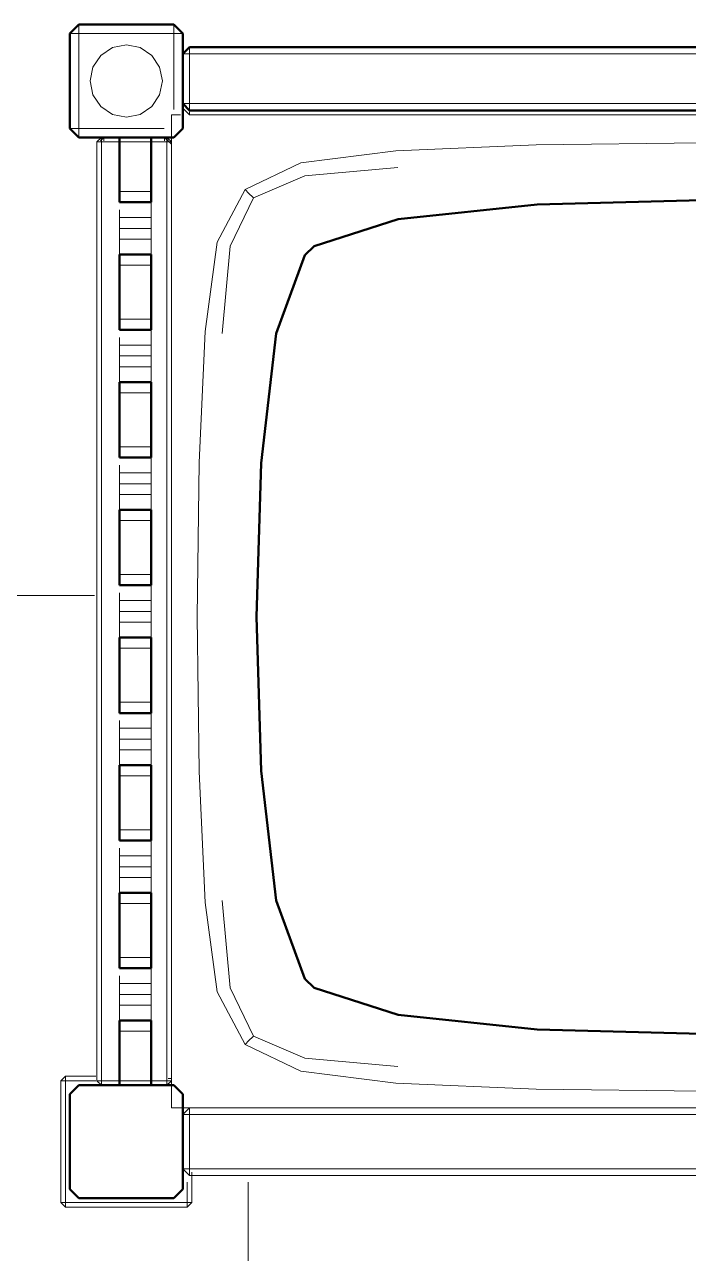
# Model space of a CAD drawing. Header units: metres. Extents: x 10 to 831, y 10 to 584.
# Drawn here: x 643.36 to 653.17, y 456.95 to 475.1 of the extents above; entities that cross this region are included whole.
import ezdxf

# ---------------------------------------------------------------- set-up
doc = ezdxf.new("R2010")
doc.units = ezdxf.units.M
doc.layers.add('CUT', color=7, linetype='Continuous', lineweight=50)
doc.layers.add('VIS', color=8, linetype='Continuous', lineweight=13)

msp = doc.modelspace()

# ---------------------------------------------------------------- linework, layer by layer
at = {"layer": 'CUT'}
for p, q in [((644.033, 474.967), (644.167, 475.1)), ((644.167, 475.1), (645.567, 475.1)), ((645.567, 475.1), (645.7, 474.967)), ((644.033, 473.567), (644.033, 474.967)), ((645.7, 474.967), (645.7, 473.567)), ((645.7, 474.667), (645.8, 474.767)), ((645.7, 473.933), (645.7, 474.667)), ((645.8, 474.767), (660.933, 474.767)), ((645.8, 473.833), (645.7, 473.933)), ((660.933, 473.833), (645.8, 473.833)), ((644.167, 473.433), (644.033, 473.567)), ((645.7, 473.567), (645.567, 473.433)), ((645.567, 473.433), (644.167, 473.433)), ((644.767, 472.984), (644.767, 473.433)), ((644.767, 473.433), (645.233, 473.433)), ((645.233, 473.433), (645.233, 472.984)), ((644.767, 472.634), (644.767, 472.984)), ((645.233, 472.984), (645.233, 472.634)), ((644.767, 472.586), (644.767, 472.634)), ((645.233, 472.634), (645.233, 472.586)), ((644.767, 472.492), (644.767, 472.586)), ((644.767, 472.475), (644.767, 472.492)), ((645.233, 472.475), (644.767, 472.475)), ((645.233, 472.586), (645.233, 472.492)), ((645.233, 472.492), (645.233, 472.475)), ((650.933, 472.441), (653.367, 472.505)), ((648.882, 472.228), (650.933, 472.441)), ((647.643, 471.829), (648.882, 472.228)), ((647.501, 471.696), (647.643, 471.829)), ((644.767, 471.689), (644.767, 471.706)), ((644.767, 471.706), (645.233, 471.706)), ((644.767, 471.325), (644.767, 471.689)), ((645.233, 471.706), (645.233, 471.689)), ((645.233, 471.689), (645.233, 471.325)), ((647.08, 470.535), (647.501, 471.696)), ((644.767, 470.971), (644.767, 471.325)), ((645.233, 471.325), (645.233, 470.971)), ((644.767, 470.606), (644.767, 470.971)), ((645.233, 470.971), (645.233, 470.606)), ((644.767, 470.589), (644.767, 470.606)), ((645.233, 470.589), (644.767, 470.589)), ((645.233, 470.606), (645.233, 470.589)), ((646.857, 468.62), (647.08, 470.535)), ((644.767, 469.803), (644.767, 469.82)), ((644.767, 469.82), (645.233, 469.82)), ((644.767, 469.439), (644.767, 469.803)), ((645.233, 469.82), (645.233, 469.803)), ((645.233, 469.803), (645.233, 469.439)), ((644.767, 469.085), (644.767, 469.439)), ((645.233, 469.439), (645.233, 469.085)), ((644.767, 468.72), (644.767, 469.085)), ((645.233, 469.085), (645.233, 468.72)), ((644.767, 468.704), (644.767, 468.72)), ((645.233, 468.704), (644.767, 468.704)), ((645.233, 468.72), (645.233, 468.704)), ((646.79, 466.35), (646.857, 468.62)), ((644.767, 467.918), (644.767, 467.934)), ((644.767, 467.934), (645.233, 467.934)), ((644.767, 467.553), (644.767, 467.918)), ((645.233, 467.934), (645.233, 467.918)), ((645.233, 467.918), (645.233, 467.553)), ((644.767, 467.199), (644.767, 467.553)), ((645.233, 467.553), (645.233, 467.199)), ((644.767, 466.835), (644.767, 467.199)), ((645.233, 467.199), (645.233, 466.835)), ((644.767, 466.818), (644.767, 466.835)), ((645.233, 466.818), (644.767, 466.818)), ((645.233, 466.835), (645.233, 466.818)), ((646.857, 464.08), (646.79, 466.35)), ((644.767, 466.032), (644.767, 466.049)), ((644.767, 466.049), (645.233, 466.049)), ((644.767, 465.668), (644.767, 466.032)), ((645.233, 466.049), (645.233, 466.032)), ((645.233, 466.032), (645.233, 465.668)), ((644.767, 465.313), (644.767, 465.668)), ((645.233, 465.668), (645.233, 465.313)), ((644.767, 464.949), (644.767, 465.313)), ((645.233, 465.313), (645.233, 464.949)), ((644.767, 464.932), (644.767, 464.949)), ((645.233, 464.932), (644.767, 464.932)), ((645.233, 464.949), (645.233, 464.932)), ((644.767, 464.146), (644.767, 464.163)), ((644.767, 464.163), (645.233, 464.163)), ((644.767, 463.782), (644.767, 464.146)), ((645.233, 464.163), (645.233, 464.146)), ((645.233, 464.146), (645.233, 463.782)), ((647.08, 462.165), (646.857, 464.08)), ((644.767, 463.428), (644.767, 463.782)), ((645.233, 463.782), (645.233, 463.428)), ((644.767, 463.063), (644.767, 463.428)), ((645.233, 463.428), (645.233, 463.063)), ((644.767, 463.047), (644.767, 463.063)), ((645.233, 463.047), (644.767, 463.047)), ((645.233, 463.063), (645.233, 463.047)), ((644.767, 462.261), (644.767, 462.277)), ((644.767, 462.277), (645.233, 462.277)), ((644.767, 461.896), (644.767, 462.261)), ((645.233, 462.277), (645.233, 462.261)), ((645.233, 462.261), (645.233, 461.896)), ((647.501, 461.004), (647.08, 462.165)), ((644.767, 461.542), (644.767, 461.896)), ((645.233, 461.896), (645.233, 461.542)), ((644.767, 461.178), (644.767, 461.542)), ((645.233, 461.542), (645.233, 461.178)), ((644.767, 461.161), (644.767, 461.178)), ((645.233, 461.161), (644.767, 461.161)), ((645.233, 461.178), (645.233, 461.161)), ((647.643, 460.871), (647.501, 461.004)), ((648.882, 460.472), (647.643, 460.871)), ((650.933, 460.259), (648.882, 460.472)), ((645.233, 460.392), (644.767, 460.392)), ((644.767, 460.392), (644.767, 460.375)), ((644.767, 460.375), (644.767, 460.281)), ((645.233, 460.375), (645.233, 460.392)), ((645.233, 460.281), (645.233, 460.375)), ((644.767, 460.281), (644.767, 460.232)), ((644.767, 460.232), (644.767, 459.883)), ((645.233, 460.232), (645.233, 460.281)), ((645.233, 459.883), (645.233, 460.232)), ((653.367, 460.195), (650.933, 460.259)), ((644.767, 459.883), (644.767, 459.433)), ((645.233, 459.433), (645.233, 459.883)), ((644.033, 459.3), (644.167, 459.433)), ((644.167, 459.433), (645.567, 459.433)), ((644.767, 459.433), (645.233, 459.433)), ((645.567, 459.433), (645.7, 459.3)), ((644.033, 457.9), (644.033, 459.3)), ((645.7, 459.3), (645.7, 457.9)), ((644.167, 457.767), (644.033, 457.9)), ((645.567, 457.767), (644.167, 457.767)), ((645.7, 457.9), (645.567, 457.767))]:
    msp.add_line(p, q, dxfattribs=at)
at = {"layer": 'VIS'}
for p, q in [((644.033, 474.967), (644.167, 475.1)), ((644.033, 474.967), (644.167, 475.1)), ((644.167, 475.1), (644.167, 474.967)), ((644.167, 475.1), (645.567, 475.1)), ((644.167, 475.1), (644.167, 475.1)), ((644.167, 475.1), (645.567, 475.1)), ((645.567, 475.1), (645.7, 474.967)), ((645.567, 474.967), (645.567, 475.1)), ((645.567, 475.1), (645.567, 475.1)), ((645.7, 474.967), (645.567, 475.1)), ((644.167, 474.967), (644.033, 474.967)), ((644.033, 473.567), (644.033, 474.967)), ((644.033, 474.967), (644.033, 474.967)), ((644.033, 473.567), (644.033, 474.967)), ((644.167, 474.967), (644.167, 473.567)), ((645.567, 474.967), (644.167, 474.967)), ((645.7, 474.967), (645.567, 474.967)), ((645.567, 473.847), (645.567, 474.967)), ((645.7, 474.967), (645.7, 474.547)), ((645.7, 474.967), (645.7, 474.967)), ((645.7, 474.967), (645.7, 473.567)), ((644.374, 474.471), (644.49, 474.644)), ((644.49, 474.644), (644.663, 474.759)), ((644.663, 474.759), (644.867, 474.8)), ((644.867, 474.8), (645.071, 474.759)), ((645.071, 474.759), (645.244, 474.644)), ((645.244, 474.644), (645.359, 474.471)), ((645.7, 474.667), (645.8, 474.767)), ((645.7, 474.667), (645.8, 474.767)), ((645.8, 474.667), (645.7, 474.667)), ((645.7, 473.933), (645.7, 474.667)), ((645.7, 474.667), (645.7, 474.667)), ((645.7, 473.933), (645.7, 474.667)), ((645.8, 474.767), (645.75, 474.717)), ((645.8, 474.667), (645.8, 474.767)), ((645.8, 474.767), (645.8, 474.717)), ((660.933, 474.767), (645.8, 474.767)), ((645.8, 474.767), (660.933, 474.767)), ((645.8, 474.767), (645.8, 474.767)), ((645.8, 474.767), (645.8, 474.667)), ((645.8, 474.767), (645.8, 474.767)), ((645.8, 474.767), (660.933, 474.767)), ((645.8, 474.767), (660.933, 474.767)), ((645.8, 474.667), (660.933, 474.667)), ((645.8, 474.133), (645.8, 474.667)), ((645.8, 474.667), (645.8, 473.933)), ((660.933, 474.667), (645.8, 474.667)), ((644.333, 474.267), (644.374, 474.471)), ((645.359, 474.471), (645.4, 474.267)), ((644.374, 474.063), (644.333, 474.267)), ((645.4, 474.267), (645.359, 474.063)), ((644.49, 473.89), (644.374, 474.063)), ((645.359, 474.063), (645.244, 473.89)), ((645.8, 473.833), (645.7, 473.933)), ((645.7, 473.933), (645.8, 473.933)), ((645.7, 473.933), (645.7, 473.933)), ((645.8, 473.833), (645.7, 473.933)), ((645.8, 473.933), (645.8, 473.833)), ((645.8, 473.933), (660.933, 473.933)), ((644.663, 473.774), (644.49, 473.89)), ((644.867, 473.733), (644.663, 473.774)), ((645.071, 473.774), (644.867, 473.733)), ((645.244, 473.89), (645.071, 473.774)), ((645.533, 473.767), (645.533, 459.1)), ((645.533, 473.767), (645.668, 473.767)), ((645.533, 473.767), (645.533, 473.767)), ((645.7, 473.867), (645.8, 473.767)), ((645.7, 473.867), (645.7, 473.867)), ((645.7, 473.847), (645.7, 473.707)), ((660.933, 473.833), (645.8, 473.833)), ((645.8, 473.833), (645.8, 473.833)), ((660.933, 473.833), (645.8, 473.833)), ((645.8, 473.767), (645.8, 473.817)), ((645.8, 473.767), (660.933, 473.767)), ((644.167, 473.433), (644.033, 473.567)), ((644.033, 473.567), (644.167, 473.567)), ((644.033, 473.567), (644.033, 473.567)), ((644.167, 473.433), (644.033, 473.567)), ((644.167, 473.567), (644.167, 473.433)), ((644.167, 473.567), (645.427, 473.567)), ((645.7, 473.567), (645.567, 473.433)), ((645.7, 473.567), (645.7, 473.567)), ((645.287, 473.433), (644.167, 473.433)), ((644.167, 473.433), (644.167, 473.433)), ((645.567, 473.433), (644.167, 473.433)), ((644.5, 473.433), (644.433, 473.367)), ((644.433, 473.367), (644.5, 473.367)), ((644.433, 473.367), (644.433, 459.5)), ((644.533, 473.433), (644.483, 473.383)), ((644.5, 473.367), (644.5, 473.433)), ((644.5, 473.433), (644.5, 473.4)), ((644.5, 473.433), (644.5, 473.433)), ((644.5, 473.433), (645.467, 473.433)), ((645.467, 473.433), (644.5, 473.433)), ((644.5, 473.367), (645.467, 473.367)), ((644.5, 459.5), (644.5, 473.367)), ((644.533, 473.433), (644.533, 473.383)), ((644.533, 473.433), (644.533, 473.433)), ((645.433, 473.433), (644.533, 473.433)), ((644.533, 473.433), (645.433, 473.433)), ((644.767, 473.433), (644.767, 473.287)), ((644.767, 473.433), (644.767, 473.433)), ((645.3, 473.433), (644.767, 473.433)), ((644.767, 473.433), (644.767, 473.433)), ((644.767, 473.433), (644.767, 472.76)), ((644.767, 473.433), (645.233, 473.433)), ((644.767, 473.433), (645.233, 473.433)), ((644.767, 473.433), (644.767, 472.984)), ((645.233, 459.433), (645.233, 473.433)), ((645.233, 473.433), (645.233, 473.433)), ((645.233, 472.984), (645.233, 473.433)), ((645.3, 473.433), (645.3, 473.433)), ((645.533, 473.333), (645.433, 473.433)), ((645.433, 473.433), (645.433, 473.383)), ((645.433, 473.433), (645.483, 473.383)), ((645.433, 473.433), (645.433, 473.433)), ((645.533, 473.367), (645.467, 473.433)), ((645.467, 473.433), (645.467, 473.367)), ((645.467, 473.433), (645.533, 473.367)), ((645.467, 473.433), (645.467, 473.433)), ((645.467, 473.367), (645.533, 473.367)), ((645.467, 473.367), (645.467, 459.5)), ((645.533, 473.367), (645.5, 473.367)), ((645.533, 473.367), (645.533, 473.367)), ((645.533, 459.5), (645.533, 473.367)), ((645.533, 473.367), (645.533, 459.5)), ((645.567, 473.433), (645.567, 473.433)), ((653.367, 473.352), (650.919, 473.323)), ((645.533, 473.333), (645.533, 473.333)), ((645.533, 459.533), (645.533, 473.333)), ((648.849, 473.234), (647.443, 473.06)), ((648.849, 473.234), (650.919, 473.323)), ((646.621, 472.664), (647.443, 473.06)), ((644.767, 472.634), (644.767, 472.984)), ((645.233, 472.984), (645.233, 472.634)), ((647.505, 472.868), (646.746, 472.541)), ((648.878, 472.987), (647.505, 472.868)), ((644.767, 472.634), (644.767, 472.475)), ((645.233, 472.634), (644.767, 472.634)), ((644.767, 472.586), (644.767, 472.634)), ((645.233, 472.634), (645.233, 472.475)), ((645.233, 472.475), (645.233, 472.634)), ((645.233, 472.586), (645.233, 472.634)), ((646.209, 471.887), (646.621, 472.664)), ((646.621, 472.664), (646.633, 472.653)), ((646.668, 472.617), (646.633, 472.653)), ((644.767, 472.586), (644.767, 472.492)), ((644.767, 472.475), (644.767, 472.492)), ((645.233, 472.475), (644.767, 472.475)), ((644.767, 472.475), (644.767, 472.475)), ((644.767, 472.475), (645.233, 472.475)), ((645.233, 472.475), (645, 472.475)), ((645.233, 472.475), (645, 472.475)), ((645.233, 472.492), (645.233, 472.586)), ((645.233, 472.475), (645.233, 472.492)), ((645.233, 472.475), (645.233, 472.475)), ((645.233, 472.475), (645.233, 472.25)), ((645.233, 472.475), (645.233, 472.475)), ((646.746, 472.541), (646.403, 471.825)), ((646.668, 472.617), (646.746, 472.541)), ((650.933, 472.441), (653.367, 472.505)), ((644.767, 472.25), (644.767, 472.362)), ((648.882, 472.228), (650.933, 472.441)), ((644.767, 472.09), (644.767, 472.25)), ((645.233, 472.25), (644.767, 472.25)), ((644.767, 471.931), (644.767, 472.09)), ((644.767, 472.09), (645.233, 472.09)), ((645.233, 472.25), (645.233, 472.09)), ((645.233, 472.09), (645.233, 471.931)), ((648.882, 472.228), (647.643, 471.829)), ((644.767, 471.706), (644.767, 471.931)), ((645.233, 471.931), (644.767, 471.931)), ((645.233, 471.931), (645.233, 471.706)), ((646.032, 470.568), (646.209, 471.887)), ((646.282, 470.539), (646.403, 471.825)), ((647.643, 471.829), (647.501, 471.696)), ((644.767, 471.547), (644.767, 471.706)), ((644.767, 471.706), (644.767, 471.706)), ((644.767, 471.706), (644.767, 471.706)), ((644.767, 471.706), (644.767, 471.547)), ((645.233, 471.706), (644.767, 471.706)), ((645.233, 471.706), (644.767, 471.706)), ((645.233, 471.706), (644.767, 471.706)), ((644.767, 471.706), (644.767, 471.689)), ((644.767, 471.706), (645.233, 471.706)), ((644.767, 471.325), (644.767, 471.689)), ((645.233, 471.547), (644.767, 471.547)), ((645.233, 471.706), (645.233, 471.706)), ((645.233, 471.706), (645.233, 471.547)), ((645.233, 471.547), (645.233, 471.706)), ((645.233, 471.706), (645.233, 471.706)), ((645.233, 471.706), (645.233, 471.689)), ((645.233, 471.325), (645.233, 471.689)), ((647.501, 471.696), (647.08, 470.535)), ((644.767, 470.971), (644.767, 471.325)), ((644.767, 471.28), (644.767, 470.876)), ((645.233, 471.325), (645.233, 470.971)), ((644.767, 470.606), (644.767, 470.971)), ((645.233, 470.606), (645.233, 470.971)), ((644.767, 470.749), (644.767, 470.589)), ((645.233, 470.749), (644.767, 470.749)), ((645.233, 470.749), (645.233, 470.589)), ((645.233, 470.589), (645.233, 470.749)), ((644.767, 470.589), (644.767, 470.606)), ((645.233, 470.589), (644.767, 470.589)), ((644.767, 470.589), (644.767, 470.589)), ((644.767, 470.589), (645.233, 470.589)), ((644.767, 470.364), (644.767, 470.477)), ((645.233, 470.589), (645, 470.589)), ((645.233, 470.589), (645, 470.589)), ((645.233, 470.589), (645.233, 470.606)), ((645.233, 470.589), (645.233, 470.589)), ((645.233, 470.589), (645.233, 470.364)), ((645.233, 470.589), (645.233, 470.589)), ((646.032, 470.568), (645.944, 468.634)), ((646.857, 468.62), (647.08, 470.535)), ((644.767, 470.205), (644.767, 470.364)), ((645.233, 470.364), (644.767, 470.364)), ((645.233, 470.364), (645.233, 470.205)), ((644.767, 470.045), (644.767, 470.205)), ((644.767, 470.205), (645.233, 470.205)), ((645.233, 470.205), (645.233, 470.045)), ((644.767, 469.82), (644.767, 470.045)), ((645.233, 470.045), (644.767, 470.045)), ((645.233, 470.045), (645.233, 469.82)), ((644.767, 469.661), (644.767, 469.82)), ((644.767, 469.82), (644.767, 469.82)), ((644.767, 469.82), (644.767, 469.82)), ((644.767, 469.82), (644.767, 469.661)), ((645.233, 469.82), (644.767, 469.82)), ((645.233, 469.82), (644.767, 469.82)), ((645.233, 469.82), (644.767, 469.82)), ((644.767, 469.82), (644.767, 469.803)), ((644.767, 469.82), (645.233, 469.82)), ((644.767, 469.439), (644.767, 469.803)), ((645.233, 469.82), (645.233, 469.82)), ((645.233, 469.82), (645.233, 469.661)), ((645.233, 469.661), (645.233, 469.82)), ((645.233, 469.82), (645.233, 469.82)), ((645.233, 469.82), (645.233, 469.803)), ((645.233, 469.439), (645.233, 469.803)), ((645.233, 469.661), (644.767, 469.661)), ((644.767, 469.085), (644.767, 469.439)), ((644.767, 469.395), (644.767, 468.991)), ((645.233, 469.439), (645.233, 469.085)), ((644.767, 468.72), (644.767, 469.085)), ((645.233, 468.72), (645.233, 469.085)), ((644.767, 468.863), (644.767, 468.704)), ((645.233, 468.863), (644.767, 468.863)), ((645.233, 468.863), (645.233, 468.704)), ((645.233, 468.704), (645.233, 468.863)), ((644.767, 468.704), (644.767, 468.72)), ((645.233, 468.704), (644.767, 468.704)), ((644.767, 468.704), (644.767, 468.704)), ((644.767, 468.704), (645.233, 468.704)), ((645.233, 468.704), (645, 468.704)), ((645.233, 468.704), (645, 468.704)), ((645.233, 468.704), (645.233, 468.72)), ((645.233, 468.704), (645.233, 468.704)), ((645.233, 468.704), (645.233, 468.478)), ((645.233, 468.704), (645.233, 468.704)), ((645.944, 468.634), (645.914, 466.35)), ((644.767, 468.478), (644.767, 468.591)), ((644.767, 468.319), (644.767, 468.478)), ((645.233, 468.478), (644.767, 468.478)), ((645.233, 468.478), (645.233, 468.319)), ((646.79, 466.35), (646.857, 468.62)), ((644.767, 468.16), (644.767, 468.319)), ((644.767, 468.319), (645.233, 468.319)), ((645.233, 468.319), (645.233, 468.16)), ((644.767, 467.934), (644.767, 468.16)), ((645.233, 468.16), (644.767, 468.16)), ((645.233, 468.16), (645.233, 467.934)), ((644.767, 467.775), (644.767, 467.934)), ((644.767, 467.934), (644.767, 467.934)), ((644.767, 467.934), (644.767, 467.934)), ((644.767, 467.934), (644.767, 467.775)), ((645.233, 467.934), (644.767, 467.934)), ((645.233, 467.934), (644.767, 467.934)), ((645.233, 467.934), (644.767, 467.934)), ((644.767, 467.934), (644.767, 467.918)), ((644.767, 467.934), (645.233, 467.934)), ((644.767, 467.553), (644.767, 467.918)), ((645.233, 467.934), (645.233, 467.934)), ((645.233, 467.934), (645.233, 467.775)), ((645.233, 467.775), (645.233, 467.934)), ((645.233, 467.934), (645.233, 467.934)), ((645.233, 467.934), (645.233, 467.918)), ((645.233, 467.553), (645.233, 467.918)), ((645.233, 467.775), (644.767, 467.775)), ((644.767, 467.199), (644.767, 467.553)), ((645.233, 467.553), (645.233, 467.199)), ((644.767, 467.51), (644.767, 467.106)), ((644.767, 466.835), (644.767, 467.199)), ((645.233, 466.835), (645.233, 467.199)), ((644.767, 466.977), (644.767, 466.818)), ((645.233, 466.977), (644.767, 466.977)), ((644.767, 466.818), (644.767, 466.835)), ((645.233, 466.818), (644.767, 466.818)), ((644.767, 466.818), (644.767, 466.818)), ((644.767, 466.818), (645.233, 466.818)), ((645.233, 466.818), (645, 466.818)), ((645.233, 466.818), (645, 466.818)), ((645.233, 466.977), (645.233, 466.818)), ((645.233, 466.818), (645.233, 466.977)), ((645.233, 466.818), (645.233, 466.835)), ((645.233, 466.818), (645.233, 466.818)), ((645.233, 466.818), (645.233, 466.593)), ((645.233, 466.818), (645.233, 466.818)), ((644.261, 466.667), (526.667, 466.667)), ((526.667, 466.667), (644.395, 466.667)), ((644.767, 466.593), (644.767, 466.705)), ((644.767, 466.433), (644.767, 466.593)), ((645.233, 466.593), (644.767, 466.593)), ((645.233, 466.593), (645.233, 466.433)), ((644.767, 466.274), (644.767, 466.433)), ((645.233, 466.433), (644.767, 466.433)), ((644.767, 466.049), (644.767, 466.274)), ((645.233, 466.274), (644.767, 466.274)), ((645.233, 466.433), (645.233, 466.274)), ((645.233, 466.274), (645.233, 466.049)), ((645.914, 466.35), (645.944, 464.066)), ((646.857, 464.08), (646.79, 466.35)), ((644.767, 465.889), (644.767, 466.049)), ((644.767, 466.049), (644.767, 466.049)), ((644.767, 466.049), (644.767, 466.049)), ((644.767, 466.049), (644.767, 465.889)), ((644.767, 466.049), (645.233, 466.049)), ((645.233, 466.049), (644.767, 466.049)), ((645.233, 466.049), (644.767, 466.049)), ((644.767, 466.049), (644.767, 466.032)), ((644.767, 466.049), (645.233, 466.049)), ((644.767, 465.668), (644.767, 466.032)), ((645.233, 466.049), (645.233, 466.049)), ((645.233, 466.049), (645.233, 465.889)), ((645.233, 465.889), (645.233, 466.049)), ((645.233, 466.049), (645.233, 466.049)), ((645.233, 466.049), (645.233, 466.032)), ((645.233, 465.668), (645.233, 466.032)), ((645.233, 465.889), (644.767, 465.889)), ((644.767, 465.313), (644.767, 465.668)), ((644.767, 465.626), (644.767, 465.222)), ((645.233, 465.668), (645.233, 465.313)), ((644.767, 464.949), (644.767, 465.313)), ((645.233, 464.949), (645.233, 465.313)), ((644.767, 465.092), (644.767, 464.932)), ((645.233, 465.092), (644.767, 465.092)), ((645.233, 465.092), (645.233, 464.932)), ((645.233, 464.932), (645.233, 465.092)), ((644.767, 464.932), (644.767, 464.949)), ((645.233, 464.932), (644.767, 464.932)), ((644.767, 464.932), (644.767, 464.932)), ((644.767, 464.932), (645.233, 464.932)), ((645.233, 464.932), (645, 464.932)), ((645.233, 464.932), (645, 464.932)), ((645.233, 464.932), (645.233, 464.949)), ((645.233, 464.932), (645.233, 464.932)), ((645.233, 464.932), (645.233, 464.707)), ((645.233, 464.932), (645.233, 464.932)), ((644.767, 464.707), (644.767, 464.82)), ((644.767, 464.548), (644.767, 464.707)), ((645.233, 464.707), (644.767, 464.707)), ((645.233, 464.707), (645.233, 464.548)), ((644.767, 464.388), (644.767, 464.548)), ((644.767, 464.548), (645.233, 464.548)), ((645.233, 464.548), (645.233, 464.388)), ((644.767, 464.163), (644.767, 464.388)), ((645.233, 464.388), (644.767, 464.388)), ((645.233, 464.388), (645.233, 464.163)), ((644.767, 464.004), (644.767, 464.163)), ((644.767, 464.163), (644.767, 464.163)), ((644.767, 464.163), (644.767, 464.163)), ((644.767, 464.163), (644.767, 464.004)), ((645.233, 464.163), (644.767, 464.163)), ((645.233, 464.163), (644.767, 464.163)), ((645.233, 464.163), (644.767, 464.163)), ((644.767, 464.163), (644.767, 464.146)), ((644.767, 464.163), (645.233, 464.163)), ((644.767, 463.782), (644.767, 464.146)), ((645.233, 464.163), (645.233, 464.163)), ((645.233, 464.163), (645.233, 464.004)), ((645.233, 464.004), (645.233, 464.163)), ((645.233, 464.163), (645.233, 464.163)), ((645.233, 464.163), (645.233, 464.146)), ((645.233, 463.782), (645.233, 464.146)), ((645.233, 464.004), (644.767, 464.004)), ((646.032, 462.132), (645.944, 464.066)), ((647.08, 462.165), (646.857, 464.08)), ((644.767, 463.428), (644.767, 463.782)), ((644.767, 463.741), (644.767, 463.337)), ((645.233, 463.782), (645.233, 463.428)), ((644.767, 463.063), (644.767, 463.428)), ((645.233, 463.063), (645.233, 463.428)), ((644.767, 463.206), (644.767, 463.047)), ((645.233, 463.206), (644.767, 463.206)), ((645.233, 463.206), (645.233, 463.047)), ((645.233, 463.047), (645.233, 463.206)), ((644.767, 463.047), (644.767, 463.063)), ((645.233, 463.047), (644.767, 463.047)), ((644.767, 463.047), (644.767, 463.047)), ((644.767, 463.047), (645.233, 463.047)), ((645.233, 463.047), (645, 463.047)), ((645.233, 463.047), (645, 463.047)), ((645.233, 463.047), (645.233, 463.063)), ((645.233, 463.047), (645.233, 463.047)), ((645.233, 463.047), (645.233, 462.821)), ((645.233, 463.047), (645.233, 463.047)), ((644.767, 462.821), (644.767, 462.934)), ((644.767, 462.662), (644.767, 462.821)), ((645.233, 462.821), (644.767, 462.821)), ((644.767, 462.503), (644.767, 462.662)), ((644.767, 462.662), (645.233, 462.662)), ((645.233, 462.821), (645.233, 462.662)), ((645.233, 462.662), (645.233, 462.503)), ((644.767, 462.277), (644.767, 462.503)), ((645.233, 462.503), (644.767, 462.503)), ((645.233, 462.503), (645.233, 462.277)), ((644.767, 462.118), (644.767, 462.277)), ((644.767, 462.277), (644.767, 462.277)), ((644.767, 462.277), (644.767, 462.277)), ((644.767, 462.277), (644.767, 462.118)), ((645.233, 462.277), (644.767, 462.277)), ((645.233, 462.277), (644.767, 462.277)), ((645.233, 462.277), (644.767, 462.277)), ((644.767, 462.277), (644.767, 462.261)), ((644.767, 462.277), (645.233, 462.277)), ((644.767, 461.896), (644.767, 462.261)), ((645.233, 462.118), (644.767, 462.118)), ((645.233, 462.277), (645.233, 462.277)), ((645.233, 462.277), (645.233, 462.118)), ((645.233, 462.118), (645.233, 462.277)), ((645.233, 462.277), (645.233, 462.277)), ((645.233, 462.277), (645.233, 462.261)), ((645.233, 461.896), (645.233, 462.261)), ((646.032, 462.132), (646.209, 460.813)), ((646.282, 462.161), (646.403, 460.875)), ((647.08, 462.165), (647.501, 461.004)), ((644.767, 461.542), (644.767, 461.896)), ((644.767, 461.856), (644.767, 461.453)), ((645.233, 461.896), (645.233, 461.542)), ((644.767, 461.178), (644.767, 461.542)), ((645.233, 461.178), (645.233, 461.542)), ((644.767, 461.32), (644.767, 461.161)), ((645.233, 461.32), (644.767, 461.32)), ((645.233, 461.32), (645.233, 461.161)), ((645.233, 461.161), (645.233, 461.32)), ((644.767, 461.161), (644.767, 461.178)), ((645.233, 461.161), (644.767, 461.161)), ((644.767, 461.161), (644.767, 461.161)), ((644.767, 461.161), (645.233, 461.161)), ((644.767, 460.936), (644.767, 461.048)), ((645.233, 461.161), (645, 461.161)), ((645.233, 461.161), (645, 461.161)), ((645.233, 461.161), (645.233, 461.178)), ((645.233, 461.161), (645.233, 461.161)), ((645.233, 461.161), (645.233, 460.936)), ((645.233, 461.161), (645.233, 461.161)), ((644.767, 460.776), (644.767, 460.936)), ((645.233, 460.936), (644.767, 460.936)), ((645.233, 460.936), (645.233, 460.776)), ((646.403, 460.875), (646.746, 460.159)), ((647.501, 461.004), (647.643, 460.871)), ((647.643, 460.871), (648.882, 460.472)), ((644.767, 460.617), (644.767, 460.776)), ((644.767, 460.776), (645.233, 460.776)), ((645.233, 460.776), (645.233, 460.617)), ((646.621, 460.036), (646.209, 460.813)), ((644.767, 460.392), (644.767, 460.617)), ((645.233, 460.617), (644.767, 460.617)), ((645.233, 460.617), (645.233, 460.392)), ((650.933, 460.259), (648.882, 460.472)), ((644.767, 460.232), (644.767, 460.392)), ((644.767, 460.392), (644.767, 460.392)), ((644.767, 460.392), (644.767, 460.392)), ((644.767, 460.392), (644.767, 460.232)), ((645.233, 460.392), (644.767, 460.392)), ((645.233, 460.392), (644.767, 460.392)), ((645.233, 460.392), (644.767, 460.392)), ((644.767, 460.392), (644.767, 460.375)), ((644.767, 460.392), (645.233, 460.392)), ((644.767, 460.375), (644.767, 460.281)), ((645.233, 460.392), (645.233, 460.392)), ((645.233, 460.392), (645.233, 460.232)), ((645.233, 460.232), (645.233, 460.392)), ((645.233, 460.392), (645.233, 460.392)), ((645.233, 460.392), (645.233, 460.375)), ((645.233, 460.375), (645.233, 460.281)), ((644.767, 460.281), (644.767, 460.232)), ((645.233, 460.232), (644.767, 460.232)), ((644.767, 459.883), (644.767, 460.232)), ((645.233, 460.281), (645.233, 460.232)), ((645.233, 459.883), (645.233, 460.232)), ((646.668, 460.083), (646.746, 460.159)), ((646.746, 460.159), (647.505, 459.832)), ((653.367, 460.195), (650.933, 460.259)), ((644.767, 459.972), (644.767, 459.433)), ((646.621, 460.036), (646.633, 460.047)), ((647.443, 459.64), (646.621, 460.036)), ((646.668, 460.083), (646.633, 460.047)), ((644.767, 459.883), (644.767, 459.433)), ((645.233, 459.883), (645.233, 459.433)), ((648.878, 459.713), (647.505, 459.832)), ((643.967, 459.567), (643.9, 459.5)), ((643.967, 459.5), (643.967, 459.567)), ((643.967, 459.567), (643.967, 459.533)), ((643.967, 459.567), (644.417, 459.567)), ((643.967, 459.567), (643.967, 459.567)), ((644.267, 459.567), (643.967, 459.567)), ((648.849, 459.466), (647.443, 459.64)), ((643.9, 459.5), (643.967, 459.5)), ((643.9, 459.5), (643.9, 457.7)), ((643.967, 457.7), (643.967, 459.5)), ((643.967, 459.5), (644.417, 459.5)), ((644.033, 459.3), (644.167, 459.433)), ((644.167, 459.433), (644.167, 459.433)), ((644.167, 459.433), (645.567, 459.433)), ((644.5, 459.5), (644.433, 459.5)), ((644.433, 459.5), (644.5, 459.433)), ((644.433, 459.5), (644.433, 459.5)), ((644.5, 459.433), (644.5, 459.5)), ((645.467, 459.5), (644.5, 459.5)), ((644.5, 459.433), (644.661, 459.433)), ((645.233, 459.433), (644.767, 459.433)), ((644.767, 459.433), (644.767, 459.433)), ((644.767, 459.433), (645.233, 459.433)), ((645.233, 459.433), (645.233, 459.433)), ((645.467, 459.433), (645.533, 459.5)), ((645.533, 459.5), (645.467, 459.5)), ((645.467, 459.5), (645.467, 459.433)), ((645.467, 459.433), (645.467, 459.433)), ((645.533, 459.533), (645.483, 459.533)), ((645.533, 459.5), (645.5, 459.467)), ((645.533, 459.5), (645.533, 459.5)), ((645.567, 459.433), (645.567, 459.433)), ((645.7, 459.3), (645.567, 459.433)), ((648.849, 459.466), (650.919, 459.377)), ((650.919, 459.377), (653.367, 459.348)), ((644.033, 459.3), (644.033, 459.3)), ((644.033, 457.9), (644.033, 459.3)), ((645.7, 459.3), (645.7, 459.3)), ((645.7, 459.3), (645.7, 457.9)), ((645.533, 459.1), (661.2, 459.1)), ((645.8, 459.1), (645.7, 459)), ((645.8, 459), (645.8, 459.1)), ((645.8, 459.1), (645.8, 459.1)), ((660.933, 459.1), (645.8, 459.1)), ((645.7, 459), (645.8, 459)), ((645.7, 459), (645.7, 458.2)), ((645.8, 459), (660.933, 459)), ((645.8, 458.2), (645.8, 459)), ((645.8, 458.2), (645.7, 458.2)), ((645.7, 458.2), (645.8, 458.1)), ((645.7, 458.2), (645.7, 458.2)), ((645.8, 458.1), (645.8, 458.2)), ((660.933, 458.2), (645.8, 458.2)), ((645.833, 457.7), (645.833, 458.15)), ((645.767, 458), (645.767, 457.7)), ((645.8, 458.1), (660.933, 458.1)), ((645.833, 458), (645.833, 457.7)), ((646.667, 430.667), (646.667, 458)), ((644.033, 457.9), (644.033, 457.9)), ((644.167, 457.767), (644.033, 457.9)), ((644.167, 457.767), (644.167, 457.767)), ((645.567, 457.767), (644.167, 457.767)), ((645.7, 457.9), (645.567, 457.767)), ((645.567, 457.767), (645.567, 457.767)), ((645.7, 457.9), (645.7, 457.9)), ((646.667, 457.867), (646.667, 430.533)), ((643.967, 457.7), (643.9, 457.7)), ((643.9, 457.7), (643.967, 457.633)), ((643.9, 457.7), (643.9, 457.7)), ((643.967, 457.633), (643.967, 457.7)), ((645.767, 457.7), (643.967, 457.7)), ((643.967, 457.633), (645.767, 457.633)), ((645.767, 457.633), (645.833, 457.7)), ((645.833, 457.7), (645.767, 457.7)), ((645.767, 457.7), (645.767, 457.633)), ((645.767, 457.633), (645.767, 457.633)), ((645.833, 457.7), (645.8, 457.667)), ((645.833, 457.7), (645.833, 457.7))]:
    msp.add_line(p, q, dxfattribs=at)

doc.saveas('drawing.dxf')
